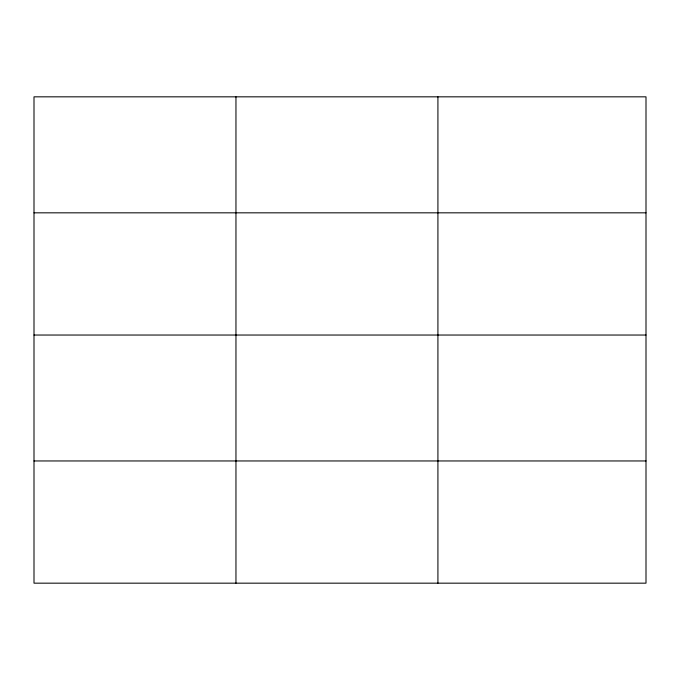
<?xml version="1.0" encoding="UTF-8"?>
<svg xmlns="http://www.w3.org/2000/svg" width="680" height="680" viewBox="0 0 680 680"><rect width="100%" height="100%" fill="white"/><g stroke="black" fill="none" stroke-linecap="round" stroke-linejoin="round"><path stroke-width="1.02" d="M646 335.036L646 96.832L34 96.832L34 583.168L646 583.168L646 335.036L34 335.036M34 212.831L646 212.831M34 460.955L646 460.955M437.92 96.832L437.92 583.168M235.96 96.832L235.96 583.168"/></g></svg>
